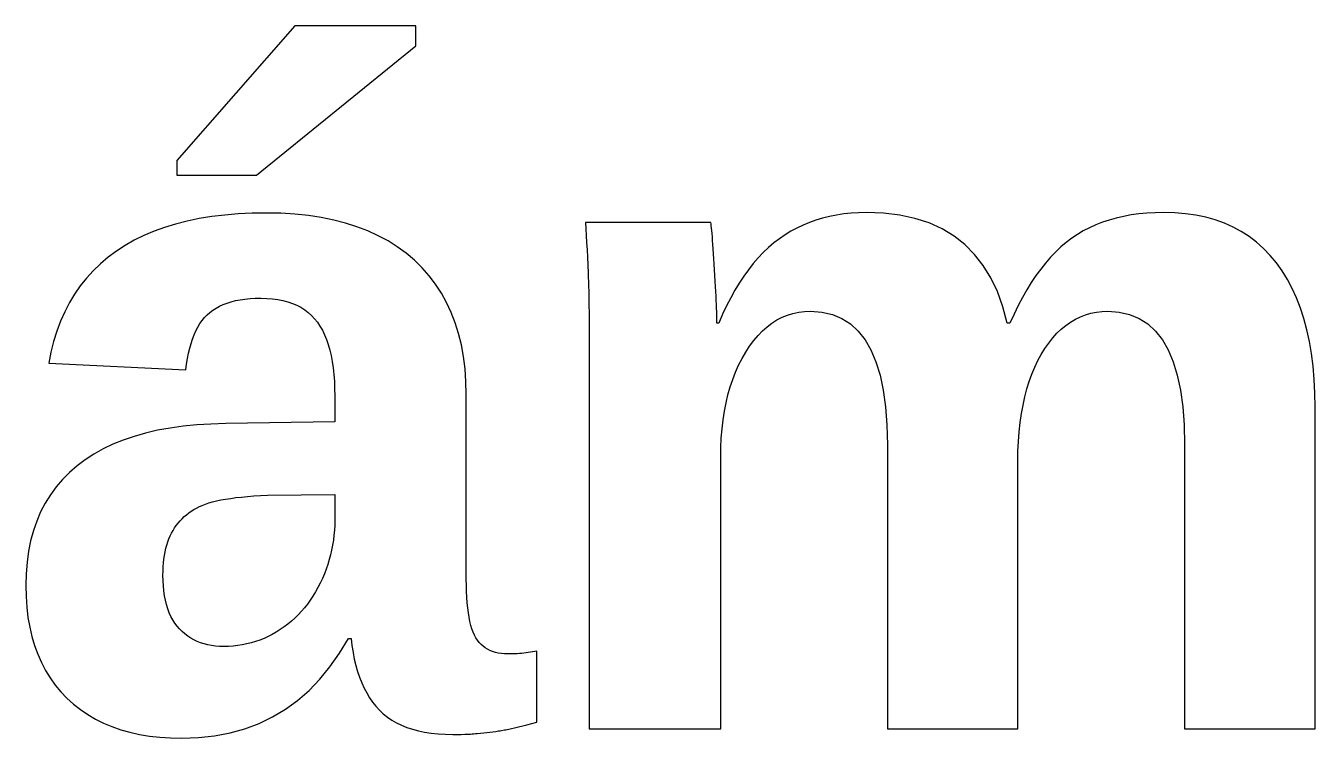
# Model space of a CAD drawing. Header units: metres. Extents: x -140 to 140, y -90 to 90.
# Drawn here: x -69.44 to -63.84, y 59.3 to 62.4 of the extents above; entities that cross this region are included whole.
import ezdxf

# ---------------------------------------------------------------- set-up
doc = ezdxf.new("R2010")
doc.units = ezdxf.units.M

msp = doc.modelspace()

# ---------------------------------------------------------------- linework, layer by layer
for p, q in [((-68.2745, 62.4012), (-68.7871, 61.8153)), ((-67.7496, 62.4012), (-68.2745, 62.4012)), ((-67.7496, 62.3138), (-67.7496, 62.4012)), ((-68.4413, 61.7523), (-67.7496, 62.3138)), ((-68.7871, 61.8153), (-68.7871, 61.7523)), ((-68.7871, 61.7523), (-68.4413, 61.7523)), ((-68.5215, 61.5836), (-68.5799, 61.5787)), ((-68.4611, 61.5865), (-68.5215, 61.5836)), ((-68.3986, 61.5875), (-68.4611, 61.5865)), ((-68.3355, 61.5863), (-68.3986, 61.5875)), ((-68.2748, 61.5826), (-68.3355, 61.5863)), ((-68.2163, 61.5765), (-68.2748, 61.5826)), ((-65.8899, 61.5835), (-65.9211, 61.5787)), ((-65.8579, 61.5868), (-65.8899, 61.5835)), ((-65.8252, 61.5889), (-65.8579, 61.5868)), ((-65.7917, 61.5895), (-65.8252, 61.5889)), ((-65.7165, 61.5867), (-65.7917, 61.5895)), ((-65.6459, 61.5782), (-65.7165, 61.5867)), ((-64.6071, 61.5836), (-64.6408, 61.5789)), ((-64.5724, 61.5869), (-64.6071, 61.5836)), ((-64.5367, 61.5889), (-64.5724, 61.5869)), ((-64.4999, 61.5895), (-64.5367, 61.5889)), ((-64.4514, 61.5882), (-64.4999, 61.5895)), ((-64.4046, 61.5844), (-64.4514, 61.5882)), ((-64.3597, 61.5779), (-64.4046, 61.5844)), ((-68.7929, 61.5394), (-68.841, 61.5247)), ((-68.7427, 61.5522), (-68.7929, 61.5394)), ((-68.6905, 61.563), (-68.7427, 61.5522)), ((-68.6362, 61.5718), (-68.6905, 61.563)), ((-68.5799, 61.5787), (-68.6362, 61.5718)), ((-68.16, 61.568), (-68.2163, 61.5765)), ((-68.106, 61.5571), (-68.16, 61.568)), ((-68.0543, 61.5437), (-68.106, 61.5571)), ((-68.0049, 61.5279), (-68.0543, 61.5437)), ((-67.9577, 61.5097), (-68.0049, 61.5279)), ((-66.4672, 61.5468), (-67.0124, 61.5468)), ((-67.0124, 61.5468), (-67.0105, 61.5187)), ((-66.4662, 61.5401), (-66.4672, 61.5468)), ((-66.4652, 61.5319), (-66.4662, 61.5401)), ((-66.4641, 61.5221), (-66.4652, 61.5319)), ((-66.0662, 61.5349), (-66.0931, 61.5221)), ((-66.0387, 61.5464), (-66.0662, 61.5349)), ((-66.0104, 61.5565), (-66.0387, 61.5464)), ((-65.9814, 61.5653), (-66.0104, 61.5565)), ((-65.9516, 61.5727), (-65.9814, 61.5653)), ((-65.9211, 61.5787), (-65.9516, 61.5727)), ((-65.58, 61.564), (-65.6459, 61.5782)), ((-65.5188, 61.5441), (-65.58, 61.564)), ((-65.4623, 61.5185), (-65.5188, 61.5441)), ((-64.7942, 61.5359), (-64.8218, 61.5233)), ((-64.7655, 61.5471), (-64.7942, 61.5359)), ((-64.7359, 61.5571), (-64.7655, 61.5471)), ((-64.7052, 61.5657), (-64.7359, 61.5571)), ((-64.6735, 61.573), (-64.7052, 61.5657)), ((-64.6408, 61.5789), (-64.6735, 61.573)), ((-64.3166, 61.5688), (-64.3597, 61.5779)), ((-64.2752, 61.5572), (-64.3166, 61.5688)), ((-64.2357, 61.5429), (-64.2752, 61.5572)), ((-64.198, 61.5261), (-64.2357, 61.5429)), ((-64.1621, 61.5067), (-64.198, 61.5261)), ((-68.931, 61.4894), (-68.9729, 61.4688)), ((-68.887, 61.508), (-68.931, 61.4894)), ((-68.841, 61.5247), (-68.887, 61.508)), ((-67.9128, 61.489), (-67.9577, 61.5097)), ((-67.8701, 61.4659), (-67.9128, 61.489)), ((-67.0105, 61.5187), (-67.0087, 61.4895)), ((-67.0087, 61.4895), (-67.007, 61.4592)), ((-66.463, 61.5108), (-66.4641, 61.5221)), ((-66.4619, 61.498), (-66.463, 61.5108)), ((-66.4607, 61.4836), (-66.4619, 61.498)), ((-66.4594, 61.4677), (-66.4607, 61.4836)), ((-66.1691, 61.4756), (-66.1931, 61.4572)), ((-66.1445, 61.4924), (-66.1691, 61.4756)), ((-66.1191, 61.5079), (-66.1445, 61.4924)), ((-66.0931, 61.5221), (-66.1191, 61.5079)), ((-65.4105, 61.4873), (-65.4623, 61.5185)), ((-65.3634, 61.4503), (-65.4105, 61.4873)), ((-64.8987, 61.4776), (-64.9225, 61.4596)), ((-64.8741, 61.4942), (-64.8987, 61.4776)), ((-64.8485, 61.5094), (-64.8741, 61.4942)), ((-64.8218, 61.5233), (-64.8485, 61.5094)), ((-64.128, 61.4847), (-64.1621, 61.5067)), ((-64.0957, 61.4601), (-64.128, 61.4847)), ((-69.0506, 61.4217), (-69.0863, 61.3952)), ((-69.0128, 61.4462), (-69.0506, 61.4217)), ((-68.9729, 61.4688), (-69.0128, 61.4462)), ((-67.8297, 61.4404), (-67.8701, 61.4659)), ((-67.7916, 61.4124), (-67.8297, 61.4404)), ((-67.007, 61.4592), (-67.0052, 61.4278)), ((-67.0052, 61.4278), (-67.0036, 61.3952)), ((-66.4581, 61.4503), (-66.4594, 61.4677)), ((-66.4568, 61.4314), (-66.4581, 61.4503)), ((-66.4539, 61.3889), (-66.4568, 61.4314)), ((-66.2391, 61.4156), (-66.2612, 61.3924)), ((-66.2164, 61.4373), (-66.2391, 61.4156)), ((-66.1931, 61.4572), (-66.2164, 61.4373)), ((-65.321, 61.4077), (-65.3634, 61.4503)), ((-64.9686, 61.4183), (-64.9908, 61.3951)), ((-64.9458, 61.4398), (-64.9686, 61.4183)), ((-64.9225, 61.4596), (-64.9458, 61.4398)), ((-64.0652, 61.4329), (-64.0957, 61.4601)), ((-64.0365, 61.4032), (-64.0652, 61.4329)), ((-69.1198, 61.367), (-69.1511, 61.3369)), ((-69.0863, 61.3952), (-69.1198, 61.367)), ((-67.7557, 61.382), (-67.7916, 61.4124)), ((-67.7223, 61.3494), (-67.7557, 61.382)), ((-67.0036, 61.3952), (-67.002, 61.3616)), ((-67.002, 61.3616), (-67.0004, 61.3266)), ((-66.4524, 61.3654), (-66.4539, 61.3889)), ((-66.4509, 61.3403), (-66.4524, 61.3654)), ((-66.2827, 61.3675), (-66.3036, 61.341)), ((-66.2612, 61.3924), (-66.2827, 61.3675)), ((-65.2833, 61.3594), (-65.321, 61.4077)), ((-65.2503, 61.3054), (-65.2833, 61.3594)), ((-65.0125, 61.3702), (-65.0337, 61.3436)), ((-64.9908, 61.3951), (-65.0125, 61.3702)), ((-64.0096, 61.3708), (-64.0365, 61.4032)), ((-63.9847, 61.3361), (-64.0096, 61.3708)), ((-69.1802, 61.3049), (-69.2072, 61.2711)), ((-69.1511, 61.3369), (-69.1802, 61.3049)), ((-67.6916, 61.3147), (-67.7223, 61.3494)), ((-67.6635, 61.278), (-67.6916, 61.3147)), ((-67.0004, 61.3266), (-66.9998, 61.3081)), ((-66.9998, 61.3081), (-66.9991, 61.2888)), ((-66.448, 61.2912), (-66.4509, 61.3403)), ((-66.3239, 61.3128), (-66.3435, 61.283)), ((-66.3036, 61.341), (-66.3239, 61.3128)), ((-65.222, 61.2458), (-65.2503, 61.3054)), ((-65.0544, 61.3153), (-65.0745, 61.2852)), ((-65.0337, 61.3436), (-65.0544, 61.3153)), ((-63.9617, 61.299), (-63.9847, 61.3361)), ((-69.2072, 61.2711), (-69.232, 61.2355)), ((-67.6381, 61.2392), (-67.6635, 61.278)), ((-66.9991, 61.2888), (-66.9986, 61.2688)), ((-66.9986, 61.2688), (-66.998, 61.248)), ((-66.998, 61.248), (-66.9976, 61.2265)), ((-66.4467, 61.2684), (-66.448, 61.2912)), ((-66.4456, 61.247), (-66.4467, 61.2684)), ((-66.4446, 61.2267), (-66.4456, 61.247)), ((-66.3626, 61.2516), (-66.381, 61.2185)), ((-66.3435, 61.283), (-66.3626, 61.2516)), ((-65.1983, 61.1804), (-65.222, 61.2458)), ((-65.0941, 61.2535), (-65.1132, 61.22)), ((-65.0745, 61.2852), (-65.0941, 61.2535)), ((-63.9407, 61.2598), (-63.9617, 61.299)), ((-63.9217, 61.2182), (-63.9407, 61.2598)), ((-69.2546, 61.198), (-69.275, 61.1587)), ((-69.232, 61.2355), (-69.2546, 61.198)), ((-68.6022, 61.1826), (-68.5863, 61.1899)), ((-68.5863, 61.1899), (-68.5694, 61.1963)), ((-68.5694, 61.1963), (-68.5515, 61.2019)), ((-68.5515, 61.2019), (-68.5325, 61.2066)), ((-68.5325, 61.2066), (-68.5126, 61.2104)), ((-68.5126, 61.2104), (-68.4917, 61.2134)), ((-68.4917, 61.2134), (-68.4698, 61.2155)), ((-68.4698, 61.2155), (-68.4469, 61.2168)), ((-68.4469, 61.2168), (-68.423, 61.2173)), ((-68.423, 61.2173), (-68.3972, 61.2166)), ((-68.3972, 61.2166), (-68.3726, 61.2148)), ((-68.3726, 61.2148), (-68.3492, 61.2117)), ((-68.3492, 61.2117), (-68.3268, 61.2073)), ((-68.3268, 61.2073), (-68.3056, 61.2018)), ((-68.3056, 61.2018), (-68.2856, 61.1949)), ((-68.2856, 61.1949), (-68.2666, 61.1869)), ((-67.6154, 61.1984), (-67.6381, 61.2392)), ((-67.5954, 61.1555), (-67.6154, 61.1984)), ((-66.9976, 61.2265), (-66.9972, 61.2042)), ((-66.9972, 61.2042), (-66.9969, 61.1812)), ((-66.4437, 61.2077), (-66.4446, 61.2267)), ((-66.4429, 61.19), (-66.4437, 61.2077)), ((-66.4422, 61.1734), (-66.4429, 61.19)), ((-66.381, 61.2185), (-66.3988, 61.1838)), ((-65.1132, 61.22), (-65.1317, 61.1849)), ((-63.9047, 61.1745), (-63.9217, 61.2182)), ((-69.275, 61.1587), (-69.2933, 61.1175)), ((-68.6774, 61.1206), (-68.667, 61.1333)), ((-68.667, 61.1333), (-68.6559, 61.145)), ((-68.6559, 61.145), (-68.644, 61.1557)), ((-68.644, 61.1557), (-68.6311, 61.1655)), ((-68.6311, 61.1655), (-68.6171, 61.1745)), ((-68.6171, 61.1745), (-68.6022, 61.1826)), ((-68.2666, 61.1869), (-68.2488, 61.1776)), ((-68.2488, 61.1776), (-68.2322, 61.167)), ((-68.2322, 61.167), (-68.2166, 61.1553)), ((-68.2166, 61.1553), (-68.2022, 61.1422)), ((-68.2022, 61.1422), (-68.1889, 61.128)), ((-67.578, 61.1106), (-67.5954, 61.1555)), ((-66.9969, 61.1812), (-66.9966, 61.1573)), ((-66.9966, 61.1573), (-66.9964, 61.1328)), ((-66.4417, 61.1581), (-66.4422, 61.1734)), ((-66.4413, 61.1441), (-66.4417, 61.1581)), ((-66.4409, 61.1313), (-66.4413, 61.1441)), ((-66.416, 61.1474), (-66.4326, 61.1094)), ((-66.3988, 61.1838), (-66.416, 61.1474)), ((-66.1798, 61.1226), (-66.1574, 61.1341)), ((-66.1574, 61.1341), (-66.1342, 61.1435)), ((-66.1342, 61.1435), (-66.1102, 61.1509)), ((-66.1102, 61.1509), (-66.0855, 61.1561)), ((-66.0855, 61.1561), (-66.0601, 61.1592)), ((-66.0601, 61.1592), (-66.0338, 61.1603)), ((-66.0338, 61.1603), (-65.9845, 61.1569)), ((-65.9845, 61.1569), (-65.9391, 61.1466)), ((-65.9391, 61.1466), (-65.8976, 61.1294)), ((-65.1794, 61.1094), (-65.1983, 61.1804)), ((-65.1497, 61.148), (-65.1672, 61.1094)), ((-65.1317, 61.1849), (-65.1497, 61.148)), ((-64.8832, 61.1258), (-64.8615, 61.1364)), ((-64.8615, 61.1364), (-64.839, 61.145)), ((-64.839, 61.145), (-64.8158, 61.1517)), ((-64.8158, 61.1517), (-64.7919, 61.1565)), ((-64.7919, 61.1565), (-64.7673, 61.1593)), ((-64.7673, 61.1593), (-64.742, 61.1603)), ((-64.742, 61.1603), (-64.6927, 61.1569)), ((-64.6927, 61.1569), (-64.6473, 61.1466)), ((-64.6473, 61.1466), (-64.6058, 61.1294)), ((-63.8898, 61.1284), (-63.9047, 61.1745)), ((-69.2933, 61.1175), (-69.3094, 61.0745)), ((-68.7047, 61.0755), (-68.6963, 61.0916)), ((-68.6963, 61.0916), (-68.6872, 61.1066)), ((-68.6872, 61.1066), (-68.6774, 61.1206)), ((-68.1889, 61.128), (-68.1768, 61.1125)), ((-68.1768, 61.1125), (-68.1657, 61.0957)), ((-68.1657, 61.0957), (-68.1554, 61.0776)), ((-68.1554, 61.0776), (-68.1461, 61.0582)), ((-67.5633, 61.0636), (-67.578, 61.1106)), ((-66.9964, 61.1328), (-66.9962, 61.1074)), ((-66.9962, 61.1074), (-66.9961, 61.0814)), ((-66.9961, 61.0814), (-66.9961, 61.0545)), ((-66.4408, 61.1197), (-66.4409, 61.1313)), ((-66.4407, 61.1094), (-66.4408, 61.1197)), ((-66.4326, 61.1094), (-66.4407, 61.1094)), ((-66.2426, 61.0755), (-66.2224, 61.0933)), ((-66.2224, 61.0933), (-66.2015, 61.109)), ((-66.2015, 61.109), (-66.1798, 61.1226)), ((-65.8976, 61.1294), (-65.8601, 61.1054)), ((-65.8601, 61.1054), (-65.8265, 61.0745)), ((-65.1672, 61.1094), (-65.1794, 61.1094)), ((-64.9631, 61.0646), (-64.9442, 61.0828)), ((-64.9442, 61.0828), (-64.9246, 61.099)), ((-64.9246, 61.099), (-64.9043, 61.1134)), ((-64.9043, 61.1134), (-64.8832, 61.1258)), ((-64.6058, 61.1294), (-64.5683, 61.1054)), ((-64.5683, 61.1054), (-64.5347, 61.0745)), ((-63.8768, 61.0802), (-63.8898, 61.1284)), ((-63.8658, 61.0296), (-63.8768, 61.0802)), ((-69.3233, 61.0297), (-69.335, 60.983)), ((-69.3094, 61.0745), (-69.3233, 61.0297)), ((-68.7261, 61.0203), (-68.7196, 61.0398)), ((-68.7196, 61.0398), (-68.7125, 61.0582)), ((-68.7125, 61.0582), (-68.7047, 61.0755)), ((-68.1461, 61.0582), (-68.1376, 61.0375)), ((-68.1376, 61.0375), (-68.13, 61.0155)), ((-67.5513, 61.0146), (-67.5633, 61.0636)), ((-66.9961, 61.0545), (-66.9961, 59.3456)), ((-66.2985, 61.0095), (-66.2806, 61.0336)), ((-66.2806, 61.0336), (-66.262, 61.0556)), ((-66.262, 61.0556), (-66.2426, 61.0755)), ((-65.8265, 61.0745), (-65.7969, 61.0368)), ((-65.7969, 61.0368), (-65.7713, 60.9922)), ((-65.0156, 60.9986), (-64.9988, 61.0225)), ((-64.9988, 61.0225), (-64.9813, 61.0445)), ((-64.9813, 61.0445), (-64.9631, 61.0646)), ((-64.5347, 61.0745), (-64.5051, 61.0368)), ((-64.5051, 61.0368), (-64.4794, 60.9922)), ((-63.8568, 60.9769), (-63.8658, 61.0296)), ((-69.335, 60.983), (-69.3445, 60.9345)), ((-68.7415, 60.9551), (-68.737, 60.9779)), ((-68.737, 60.9779), (-68.7319, 60.9997)), ((-68.7319, 60.9997), (-68.7261, 61.0203)), ((-68.13, 61.0155), (-68.1234, 60.9921)), ((-68.1234, 60.9921), (-68.1176, 60.9675)), ((-68.1176, 60.9675), (-68.1127, 60.9415)), ((-67.5419, 60.9636), (-67.5513, 61.0146)), ((-66.3317, 60.9554), (-66.3156, 60.9833)), ((-66.3156, 60.9833), (-66.2985, 61.0095)), ((-65.7713, 60.9922), (-65.7495, 60.9407)), ((-65.0462, 60.9459), (-65.0315, 60.9729)), ((-65.0315, 60.9729), (-65.0156, 60.9986)), ((-64.4794, 60.9922), (-64.4577, 60.9407)), ((-63.8498, 60.9218), (-63.8568, 60.9769)), ((-69.3445, 60.9345), (-68.7485, 60.906)), ((-68.7485, 60.906), (-68.7453, 60.9311)), ((-68.7453, 60.9311), (-68.7415, 60.9551)), ((-68.1127, 60.9415), (-68.1087, 60.9143)), ((-68.1087, 60.9143), (-68.1055, 60.8857)), ((-67.5352, 60.9105), (-67.5419, 60.9636)), ((-67.5312, 60.8553), (-67.5352, 60.9105)), ((-66.36, 60.8961), (-66.3465, 60.9264)), ((-66.3465, 60.9264), (-66.3317, 60.9554)), ((-65.7495, 60.9407), (-65.7318, 60.8824)), ((-65.0722, 60.8874), (-65.0598, 60.9174)), ((-65.0598, 60.9174), (-65.0462, 60.9459)), ((-64.4577, 60.9407), (-64.44, 60.8824)), ((-63.8448, 60.8645), (-63.8498, 60.9218)), ((-68.1055, 60.8857), (-68.1033, 60.8558)), ((-68.1033, 60.8558), (-68.102, 60.8246)), ((-67.5299, 60.7982), (-67.5312, 60.8553)), ((-66.3832, 60.8318), (-66.3723, 60.8645)), ((-66.3723, 60.8645), (-66.36, 60.8961)), ((-65.7318, 60.8824), (-65.718, 60.8172)), ((-65.0936, 60.823), (-65.0835, 60.8559)), ((-65.0835, 60.8559), (-65.0722, 60.8874)), ((-64.44, 60.8824), (-64.4261, 60.8172)), ((-63.8418, 60.805), (-63.8448, 60.8645)), ((-68.102, 60.8246), (-68.1015, 60.7921)), ((-67.5299, 59.9966), (-67.5299, 60.7982)), ((-66.4012, 60.7626), (-66.3929, 60.7978)), ((-66.3929, 60.7978), (-66.3832, 60.8318)), ((-65.718, 60.8172), (-65.7081, 60.7452)), ((-65.1026, 60.7887), (-65.0936, 60.823)), ((-64.4261, 60.8172), (-64.4163, 60.7452)), ((-63.8408, 60.7432), (-63.8418, 60.805)), ((-68.1015, 60.7921), (-68.1015, 60.6802)), ((-66.4083, 60.7262), (-66.4012, 60.7626)), ((-65.7081, 60.7452), (-65.7022, 60.6662)), ((-65.1172, 60.7156), (-65.1105, 60.7529)), ((-65.1105, 60.7529), (-65.1026, 60.7887)), ((-64.4163, 60.7452), (-64.4103, 60.6662)), ((-63.8408, 59.3456), (-63.8408, 60.7432)), ((-66.4186, 60.6496), (-66.4141, 60.6885)), ((-66.4141, 60.6885), (-66.4083, 60.7262)), ((-65.1228, 60.6769), (-65.1172, 60.7156)), ((-68.9234, 60.631), (-68.9731, 60.6169)), ((-68.8714, 60.643), (-68.9234, 60.631)), ((-68.817, 60.653), (-68.8714, 60.643)), ((-68.7602, 60.6608), (-68.817, 60.653)), ((-68.701, 60.6666), (-68.7602, 60.6608)), ((-68.6395, 60.6704), (-68.701, 60.6666)), ((-68.5755, 60.672), (-68.6395, 60.6704)), ((-68.1015, 60.6802), (-68.5755, 60.672)), ((-66.4218, 60.6095), (-66.4186, 60.6496)), ((-65.7022, 60.6662), (-65.7002, 60.5805)), ((-65.1305, 60.5951), (-65.1272, 60.6367)), ((-65.1272, 60.6367), (-65.1228, 60.6769)), ((-64.4103, 60.6662), (-64.4084, 60.5805)), ((-69.0654, 60.5825), (-69.108, 60.5622)), ((-69.0204, 60.6008), (-69.0654, 60.5825)), ((-68.9731, 60.6169), (-69.0204, 60.6008)), ((-66.4238, 60.5681), (-66.4218, 60.6095)), ((-65.7002, 60.5805), (-65.7002, 59.3456)), ((-65.1326, 60.552), (-65.1305, 60.5951)), ((-64.4084, 60.5805), (-64.4084, 59.3456)), ((-69.1482, 60.5399), (-69.186, 60.5154)), ((-69.108, 60.5622), (-69.1482, 60.5399)), ((-66.4244, 60.5255), (-66.4238, 60.5681)), ((-66.4244, 59.3456), (-66.4244, 60.5255)), ((-65.1326, 59.3456), (-65.1326, 60.552)), ((-69.2215, 60.4889), (-69.2544, 60.4604)), ((-69.186, 60.5154), (-69.2215, 60.4889)), ((-69.2847, 60.43), (-69.3124, 60.3976)), ((-69.2544, 60.4604), (-69.2847, 60.43)), ((-69.3374, 60.3633), (-69.3599, 60.3271)), ((-69.3124, 60.3976), (-69.3374, 60.3633)), ((-68.5538, 60.3474), (-68.5307, 60.3504)), ((-68.5307, 60.3504), (-68.5062, 60.3531)), ((-68.5062, 60.3531), (-68.4803, 60.3555)), ((-68.4803, 60.3555), (-68.4531, 60.3576)), ((-68.4531, 60.3576), (-68.4245, 60.3593)), ((-68.4245, 60.3593), (-68.3945, 60.3608)), ((-68.3945, 60.3608), (-68.1015, 60.3648)), ((-68.1015, 60.3648), (-68.1015, 60.2529)), ((-69.3599, 60.3271), (-69.3796, 60.289)), ((-68.7248, 60.2915), (-68.7136, 60.2986)), ((-68.7136, 60.2986), (-68.702, 60.3052)), ((-68.702, 60.3052), (-68.6899, 60.3113)), ((-68.6899, 60.3113), (-68.6773, 60.317)), ((-68.6773, 60.317), (-68.6637, 60.3223)), ((-68.6637, 60.3223), (-68.6488, 60.3273)), ((-68.6488, 60.3273), (-68.6326, 60.332)), ((-68.6326, 60.332), (-68.615, 60.3363)), ((-68.615, 60.3363), (-68.5959, 60.3403)), ((-68.5959, 60.3403), (-68.5756, 60.344)), ((-68.5756, 60.344), (-68.5538, 60.3474)), ((-69.3968, 60.2489), (-69.4113, 60.207)), ((-69.3796, 60.289), (-69.3968, 60.2489)), ((-68.79, 60.2298), (-68.7821, 60.24)), ((-68.7821, 60.24), (-68.7737, 60.2497)), ((-68.7737, 60.2497), (-68.7649, 60.259)), ((-68.7649, 60.259), (-68.7556, 60.2678)), ((-68.7556, 60.2678), (-68.7458, 60.2762)), ((-68.7458, 60.2762), (-68.7355, 60.2841)), ((-68.7355, 60.2841), (-68.7248, 60.2915)), ((-68.1015, 60.2529), (-68.1019, 60.2308)), ((-69.4113, 60.207), (-69.4231, 60.1631)), ((-68.8223, 60.1718), (-68.8168, 60.1845)), ((-68.8168, 60.1845), (-68.8109, 60.1966)), ((-68.8109, 60.1966), (-68.8044, 60.2082)), ((-68.8044, 60.2082), (-68.7974, 60.2192)), ((-68.7974, 60.2192), (-68.79, 60.2298)), ((-68.1049, 60.1871), (-68.1075, 60.1655)), ((-68.103, 60.2089), (-68.1049, 60.1871)), ((-68.1019, 60.2308), (-68.103, 60.2089)), ((-69.4231, 60.1631), (-69.4324, 60.1172)), ((-68.8388, 60.1152), (-68.8355, 60.1302)), ((-68.8355, 60.1302), (-68.8316, 60.1446)), ((-68.8316, 60.1446), (-68.8272, 60.1585)), ((-68.8272, 60.1585), (-68.8223, 60.1718)), ((-68.1109, 60.1441), (-68.115, 60.1229)), ((-68.1075, 60.1655), (-68.1109, 60.1441)), ((-69.4389, 60.0695), (-69.4429, 60.0198)), ((-69.4324, 60.1172), (-69.4389, 60.0695)), ((-68.8458, 60.0666), (-68.844, 60.0834)), ((-68.844, 60.0834), (-68.8417, 60.0996)), ((-68.8417, 60.0996), (-68.8388, 60.1152)), ((-68.1254, 60.081), (-68.1318, 60.0603)), ((-68.1198, 60.1018), (-68.1254, 60.081)), ((-68.115, 60.1229), (-68.1198, 60.1018)), ((-69.4429, 60.0198), (-69.4442, 59.9682)), ((-68.8481, 60.0129), (-68.8479, 60.0314)), ((-68.8477, 59.9893), (-68.8481, 60.0129)), ((-68.8479, 60.0314), (-68.8471, 60.0493)), ((-68.8471, 60.0493), (-68.8458, 60.0666)), ((-68.1467, 60.0194), (-68.1553, 59.9993)), ((-68.1388, 60.0398), (-68.1467, 60.0194)), ((-68.1318, 60.0603), (-68.1388, 60.0398)), ((-69.4442, 59.9682), (-69.4432, 59.9205)), ((-68.8464, 59.9666), (-68.8477, 59.9893)), ((-68.8443, 59.9449), (-68.8464, 59.9666)), ((-68.1746, 59.9598), (-68.1851, 59.9409)), ((-68.1646, 59.9793), (-68.1746, 59.9598)), ((-68.1553, 59.9993), (-68.1646, 59.9793)), ((-67.5296, 59.9688), (-67.5299, 59.9966)), ((-67.5289, 59.9424), (-67.5296, 59.9688)), ((-69.4432, 59.9205), (-69.44, 59.8745)), ((-68.8413, 59.9241), (-68.8443, 59.9449)), ((-68.8375, 59.9043), (-68.8413, 59.9241)), ((-68.8328, 59.8854), (-68.8375, 59.9043)), ((-68.2079, 59.9051), (-68.2202, 59.8882)), ((-68.1962, 59.9227), (-68.2079, 59.9051)), ((-68.1851, 59.9409), (-68.1962, 59.9227)), ((-67.5277, 59.9173), (-67.5289, 59.9424)), ((-67.5259, 59.8936), (-67.5277, 59.9173)), ((-69.44, 59.8745), (-69.4347, 59.8301)), ((-68.8272, 59.8675), (-68.8328, 59.8854)), ((-68.8208, 59.8505), (-68.8272, 59.8675)), ((-68.8135, 59.8345), (-68.8208, 59.8505)), ((-68.2464, 59.8564), (-68.2603, 59.8415)), ((-68.233, 59.872), (-68.2464, 59.8564)), ((-68.2202, 59.8882), (-68.233, 59.872)), ((-67.5237, 59.8712), (-67.5259, 59.8936)), ((-67.521, 59.8502), (-67.5237, 59.8712)), ((-67.5178, 59.8306), (-67.521, 59.8502)), ((-69.4347, 59.8301), (-69.4273, 59.7875)), ((-68.8054, 59.8194), (-68.8135, 59.8345)), ((-68.7964, 59.8053), (-68.8054, 59.8194)), ((-68.7866, 59.7922), (-68.7964, 59.8053)), ((-68.7759, 59.78), (-68.7866, 59.7922)), ((-68.3218, 59.7885), (-68.3385, 59.7769)), ((-68.3055, 59.8008), (-68.3218, 59.7885)), ((-68.2899, 59.8137), (-68.3055, 59.8008)), ((-68.2748, 59.8273), (-68.2899, 59.8137)), ((-68.2603, 59.8415), (-68.2748, 59.8273)), ((-67.5141, 59.8123), (-67.5178, 59.8306)), ((-67.5099, 59.7954), (-67.5141, 59.8123)), ((-67.5052, 59.7798), (-67.5099, 59.7954)), ((-69.4273, 59.7875), (-69.4177, 59.7465)), ((-69.4177, 59.7465), (-69.4061, 59.7072)), ((-68.7645, 59.7687), (-68.7759, 59.78)), ((-68.7526, 59.7583), (-68.7645, 59.7687)), ((-68.7401, 59.7488), (-68.7526, 59.7583)), ((-68.727, 59.7402), (-68.7401, 59.7488)), ((-68.7133, 59.7326), (-68.727, 59.7402)), ((-68.6991, 59.7258), (-68.7133, 59.7326)), ((-68.409, 59.7388), (-68.4273, 59.7314)), ((-68.391, 59.747), (-68.409, 59.7388)), ((-68.3732, 59.7561), (-68.391, 59.747)), ((-68.3557, 59.7661), (-68.3732, 59.7561)), ((-68.3385, 59.7769), (-68.3557, 59.7661)), ((-68.0809, 59.6742), (-68.0425, 59.7383)), ((-68.0425, 59.7383), (-68.0303, 59.7383)), ((-68.0303, 59.7383), (-68.0267, 59.7072)), ((-67.5, 59.7656), (-67.5052, 59.7798)), ((-67.4944, 59.7528), (-67.5, 59.7656)), ((-67.4882, 59.7413), (-67.4944, 59.7528)), ((-67.4814, 59.7309), (-67.4882, 59.7413)), ((-69.4061, 59.7072), (-69.3923, 59.6696)), ((-68.6843, 59.7199), (-68.6991, 59.7258)), ((-68.6689, 59.715), (-68.6843, 59.7199)), ((-68.653, 59.7109), (-68.6689, 59.715)), ((-68.6365, 59.7077), (-68.653, 59.7109)), ((-68.6195, 59.7055), (-68.6365, 59.7077)), ((-68.6019, 59.7041), (-68.6195, 59.7055)), ((-68.5837, 59.7037), (-68.6019, 59.7041)), ((-68.5632, 59.7041), (-68.5837, 59.7037)), ((-68.5429, 59.7054), (-68.5632, 59.7041)), ((-68.523, 59.7076), (-68.5429, 59.7054)), ((-68.5033, 59.7106), (-68.523, 59.7076)), ((-68.4839, 59.7145), (-68.5033, 59.7106)), ((-68.4647, 59.7193), (-68.4839, 59.7145)), ((-68.4459, 59.7249), (-68.4647, 59.7193)), ((-68.4273, 59.7314), (-68.4459, 59.7249)), ((-68.0267, 59.7072), (-68.0221, 59.6774)), ((-68.0221, 59.6774), (-68.0166, 59.6487)), ((-67.474, 59.7214), (-67.4814, 59.7309)), ((-67.4659, 59.7126), (-67.474, 59.7214)), ((-67.4572, 59.7047), (-67.4659, 59.7126)), ((-67.4478, 59.6977), (-67.4572, 59.7047)), ((-67.4377, 59.6915), (-67.4478, 59.6977)), ((-67.427, 59.6861), (-67.4377, 59.6915)), ((-67.4156, 59.6815), (-67.427, 59.6861)), ((-67.4036, 59.6778), (-67.4156, 59.6815)), ((-67.3909, 59.6749), (-67.4036, 59.6778)), ((-67.2606, 59.677), (-67.2702, 59.6757)), ((-67.2511, 59.6783), (-67.2606, 59.677)), ((-67.2416, 59.6799), (-67.2511, 59.6783)), ((-67.2321, 59.6815), (-67.2416, 59.6799)), ((-67.2227, 59.6833), (-67.2321, 59.6815)), ((-67.2227, 59.3741), (-67.2227, 59.6833)), ((-69.3923, 59.6696), (-69.3764, 59.6336)), ((-69.3764, 59.6336), (-69.3584, 59.5993)), ((-68.1222, 59.6152), (-68.0809, 59.6742)), ((-68.0166, 59.6487), (-68.01, 59.6212)), ((-68.01, 59.6212), (-68.0025, 59.5949)), ((-67.3775, 59.6728), (-67.3909, 59.6749)), ((-67.3635, 59.6715), (-67.3775, 59.6728)), ((-67.3488, 59.6711), (-67.3635, 59.6715)), ((-67.3388, 59.6712), (-67.3488, 59.6711)), ((-67.3289, 59.6714), (-67.3388, 59.6712)), ((-67.319, 59.6718), (-67.3289, 59.6714)), ((-67.3091, 59.6723), (-67.319, 59.6718)), ((-67.2993, 59.6729), (-67.3091, 59.6723)), ((-67.2896, 59.6737), (-67.2993, 59.6729)), ((-67.2799, 59.6747), (-67.2896, 59.6737)), ((-67.2702, 59.6757), (-67.2799, 59.6747)), ((-69.3584, 59.5993), (-69.3383, 59.5667)), ((-69.3383, 59.5667), (-69.316, 59.5358)), ((-68.1663, 59.5613), (-68.1222, 59.6152)), ((-68.0025, 59.5949), (-67.994, 59.5698)), ((-67.994, 59.5698), (-67.9845, 59.5459)), ((-69.316, 59.5358), (-69.2917, 59.5065)), ((-68.2633, 59.469), (-68.2134, 59.5126)), ((-68.2134, 59.5126), (-68.1663, 59.5613)), ((-67.9845, 59.5459), (-67.9741, 59.5231)), ((-67.9741, 59.5231), (-67.9627, 59.5015)), ((-69.2917, 59.5065), (-69.2652, 59.4789)), ((-69.2652, 59.4789), (-69.2368, 59.4531)), ((-69.2368, 59.4531), (-69.2068, 59.4295)), ((-68.3161, 59.4306), (-68.2633, 59.469)), ((-67.9627, 59.5015), (-67.9503, 59.4811)), ((-67.9503, 59.4811), (-67.9369, 59.4619)), ((-67.9369, 59.4619), (-67.9226, 59.4438)), ((-69.2068, 59.4295), (-69.1751, 59.4079)), ((-69.1751, 59.4079), (-69.1417, 59.3883)), ((-68.4304, 59.369), (-68.3718, 59.3972)), ((-68.3718, 59.3972), (-68.3161, 59.4306)), ((-67.9226, 59.4438), (-67.9073, 59.427)), ((-67.9073, 59.427), (-67.8908, 59.4113)), ((-67.8908, 59.4113), (-67.873, 59.3969)), ((-67.873, 59.3969), (-67.8538, 59.3838)), ((-69.1417, 59.3883), (-69.1067, 59.3708)), ((-69.1067, 59.3708), (-69.07, 59.3554)), ((-69.07, 59.3554), (-69.0317, 59.342)), ((-69.0317, 59.342), (-68.9917, 59.3307)), ((-68.5563, 59.328), (-68.4919, 59.346)), ((-68.4919, 59.346), (-68.4304, 59.369)), ((-67.8538, 59.3838), (-67.8333, 59.3719)), ((-67.8333, 59.3719), (-67.8115, 59.3613)), ((-67.8115, 59.3613), (-67.7884, 59.3519)), ((-67.7884, 59.3519), (-67.7639, 59.3437)), ((-67.7639, 59.3437), (-67.738, 59.3368)), ((-67.3768, 59.3385), (-67.3643, 59.3407)), ((-67.3643, 59.3407), (-67.358, 59.3419)), ((-67.358, 59.3419), (-67.3518, 59.3432)), ((-67.3518, 59.3432), (-67.3455, 59.3445)), ((-67.3455, 59.3445), (-67.333, 59.3472)), ((-67.333, 59.3472), (-67.3205, 59.3502)), ((-67.3205, 59.3502), (-67.2675, 59.3633)), ((-67.2675, 59.3633), (-67.2227, 59.3741)), ((-66.9961, 59.3456), (-66.4244, 59.3456)), ((-65.7002, 59.3456), (-65.1326, 59.3456)), ((-64.4084, 59.3456), (-63.8408, 59.3456)), ((-68.9917, 59.3307), (-68.95, 59.3214)), ((-68.95, 59.3214), (-68.9067, 59.3142)), ((-68.9067, 59.3142), (-68.8617, 59.3091)), ((-68.8617, 59.3091), (-68.8151, 59.306)), ((-68.8151, 59.306), (-68.7668, 59.3049)), ((-68.7668, 59.3049), (-68.6937, 59.3075)), ((-68.6937, 59.3075), (-68.6236, 59.3152)), ((-68.6236, 59.3152), (-68.5563, 59.328)), ((-67.738, 59.3368), (-67.7109, 59.3312)), ((-67.7109, 59.3312), (-67.6824, 59.3268)), ((-67.6824, 59.3268), (-67.6525, 59.3237)), ((-67.6525, 59.3237), (-67.6214, 59.3218)), ((-67.6214, 59.3218), (-67.5889, 59.3212)), ((-67.5889, 59.3212), (-67.5704, 59.3213)), ((-67.5704, 59.3213), (-67.5615, 59.3214)), ((-67.5615, 59.3214), (-67.5527, 59.3216)), ((-67.5527, 59.3216), (-67.5358, 59.3221)), ((-67.5358, 59.3221), (-67.5195, 59.3227)), ((-67.5195, 59.3227), (-67.5117, 59.3232)), ((-67.5117, 59.3232), (-67.504, 59.3236)), ((-67.504, 59.3236), (-67.4965, 59.3241)), ((-67.4965, 59.3241), (-67.4892, 59.3247)), ((-67.4892, 59.3247), (-67.4821, 59.3253)), ((-67.4821, 59.3253), (-67.4681, 59.3266)), ((-67.4681, 59.3266), (-67.4544, 59.328)), ((-67.4544, 59.328), (-67.4409, 59.3295)), ((-67.4409, 59.3295), (-67.4276, 59.331)), ((-67.4276, 59.331), (-67.4146, 59.3327)), ((-67.4146, 59.3327), (-67.4019, 59.3345)), ((-67.4019, 59.3345), (-67.3893, 59.3364)), ((-67.3893, 59.3364), (-67.3831, 59.3374)), ((-67.3831, 59.3374), (-67.3768, 59.3385))]:
    msp.add_line(p, q)

doc.saveas('drawing.dxf')
